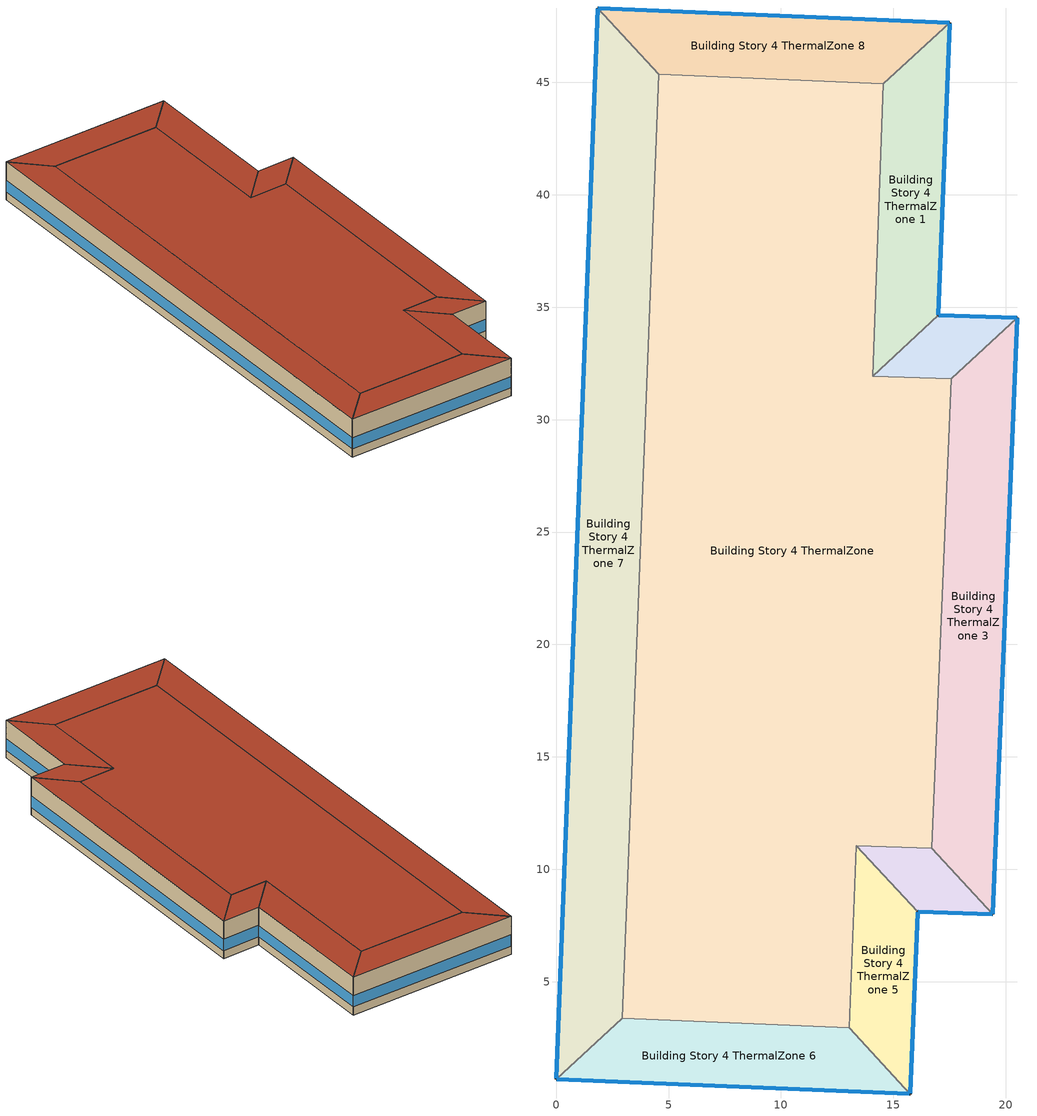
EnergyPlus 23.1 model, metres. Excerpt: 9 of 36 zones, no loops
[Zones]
Building Story 4 ThermalZone
 floor adiabatic (Typical Interior Ceiling): 14.56,44.93 14.07,31.92 17.59,31.82 16.71,10.93 13.36,11.04 13.03,2.94 2.94,3.38 4.55,45.37 z10.8
 wall adiabatic (Typical Interior Wall): 14.07,31.92 14.56,44.93 4.55,45.37 2.94,3.38 13.03,2.94 13.36,11.04 16.71,10.93 17.59,31.82 14.07,31.92 z10.8:14.4
 roof outside (Typical IEAD Roof R-31.25): 4.55,45.37 2.94,3.38 13.03,2.94 13.36,11.04 16.71,10.93 17.59,31.82 14.07,31.92 14.56,44.93 z14.4
Building Story 4 ThermalZone 1
 floor adiabatic (Typical Interior Ceiling): 17.5,47.64 17,34.65 14.07,31.92 14.56,44.93 z10.8
 wall outside (Typical Insulated Steel Framed Exterior Wall R-20.41): 17,34.65 17.5,47.64 z10.8:14.4
 wall adiabatic (Typical Interior Wall): 17.5,47.64 14.56,44.93 14.07,31.92 17,34.65 z10.8:14.4
 window (U 0.48 SHGC 0.40 Dbl Ref-D Clr 6mm/13mm): 17,34.68 17.5,47.62 z11.56:12.65
 roof outside (Typical IEAD Roof R-31.25): 14.56,44.93 14.07,31.92 17,34.65 17.5,47.64 z14.4
Building Story 4 ThermalZone 2
 floor adiabatic (Typical Interior Ceiling): 17,34.65 20.52,34.54 17.59,31.82 14.07,31.92 z10.8
 wall outside (Typical Insulated Steel Framed Exterior Wall R-20.41): 20.52,34.54 17,34.65 z10.8:14.4
 wall adiabatic (Typical Interior Wall): 17,34.65 14.07,31.92 17.59,31.82 20.52,34.54 z10.8:14.4
 window (U 0.48 SHGC 0.40 Dbl Ref-D Clr 6mm/13mm): 20.49,34.54 17.02,34.65 z11.56:12.66
 roof outside (Typical IEAD Roof R-31.25): 14.07,31.92 17.59,31.82 20.52,34.54 17,34.65 z14.4
Building Story 4 ThermalZone 3
 floor adiabatic (Typical Interior Ceiling): 20.52,34.54 19.43,8 16.71,10.93 17.59,31.82 z10.8
 wall outside (Typical Insulated Steel Framed Exterior Wall R-20.41): 19.43,8 20.52,34.54 z10.8:14.4
 wall adiabatic (Typical Interior Wall): 20.52,34.54 17.59,31.82 16.71,10.93 19.43,8 z10.8:14.4
 window (U 0.48 SHGC 0.40 Dbl Ref-D Clr 6mm/13mm): 19.43,8.02 20.51,34.51 z11.56:12.64
 roof outside (Typical IEAD Roof R-31.25): 17.59,31.82 16.71,10.93 19.43,8 20.52,34.54 z14.4
Building Story 4 ThermalZone 4
 floor adiabatic (Typical Interior Ceiling): 19.43,8 16.08,8.11 13.36,11.04 16.71,10.93 z10.8
 wall outside (Typical Insulated Steel Framed Exterior Wall R-20.41): 16.08,8.11 19.43,8 z10.8:14.4
 wall adiabatic (Typical Interior Wall): 19.43,8 16.71,10.93 13.36,11.04 16.08,8.11 z10.8:14.4
 window (U 0.48 SHGC 0.40 Dbl Ref-D Clr 6mm/13mm): 16.1,8.11 19.4,8 z11.56:12.66
 roof outside (Typical IEAD Roof R-31.25): 16.71,10.93 13.36,11.04 16.08,8.11 19.43,8 z14.4
Building Story 4 ThermalZone 5
 floor adiabatic (Typical Interior Ceiling): 16.08,8.11 15.74,0 13.03,2.94 13.36,11.04 z10.8
 wall outside (Typical Insulated Steel Framed Exterior Wall R-20.41): 15.74,0 16.08,8.11 z10.8:14.4
 wall adiabatic (Typical Interior Wall): 16.08,8.11 13.36,11.04 13.03,2.94 15.74,0 z10.8:14.4
 window (U 0.48 SHGC 0.40 Dbl Ref-D Clr 6mm/13mm): 15.74,0.03 16.08,8.08 z11.56:12.65
 roof outside (Typical IEAD Roof R-31.25): 13.36,11.04 13.03,2.94 15.74,0 16.08,8.11 z14.4
Building Story 4 ThermalZone 6
 floor adiabatic (Typical Interior Ceiling): 15.74,0 0,0.67 2.94,3.38 13.03,2.94 z10.8
 wall outside (Typical Insulated Steel Framed Exterior Wall R-20.41): 0,0.67 15.74,0 z10.8:14.4
 wall adiabatic (Typical Interior Wall): 15.74,0 13.03,2.94 2.94,3.38 0,0.67 z10.8:14.4
 window (U 0.48 SHGC 0.40 Dbl Ref-D Clr 6mm/13mm): 0.03,0.67 15.72,0 z11.56:12.65
 roof outside (Typical IEAD Roof R-31.25): 13.03,2.94 2.94,3.38 0,0.67 15.74,0 z14.4
Building Story 4 ThermalZone 7
 floor adiabatic (Typical Interior Ceiling): 0,0.67 1.84,48.31 4.55,45.37 2.94,3.38 z10.8
 wall outside (Typical Insulated Steel Framed Exterior Wall R-20.41): 1.84,48.31 0,0.67 z10.8:14.4
 wall adiabatic (Typical Interior Wall): 0,0.67 2.94,3.38 4.55,45.37 1.84,48.31 z10.8:14.4
 window (U 0.48 SHGC 0.40 Dbl Ref-D Clr 6mm/13mm): 1.84,48.29 0,0.69 z11.56:12.64
 roof outside (Typical IEAD Roof R-31.25): 2.94,3.38 4.55,45.37 1.84,48.31 0,0.67 z14.4
Building Story 4 ThermalZone 8
 floor adiabatic (Typical Interior Ceiling): 1.84,48.31 17.5,47.64 14.56,44.93 4.55,45.37 z10.8
 wall outside (Typical Insulated Steel Framed Exterior Wall R-20.41): 17.5,47.64 1.84,48.31 z10.8:14.4
 wall adiabatic (Typical Interior Wall): 1.84,48.31 4.55,45.37 14.56,44.93 17.5,47.64 z10.8:14.4
 window (U 0.48 SHGC 0.40 Dbl Ref-D Clr 6mm/13mm): 17.48,47.65 1.87,48.31 z11.56:12.65
 roof outside (Typical IEAD Roof R-31.25): 4.55,45.37 14.56,44.93 17.5,47.64 1.84,48.31 z14.4
[Building]
bld_35: Terrain=City
[Site:Location]
Laramie General Brees Field_WY_USA: Latitude {deg}=41.3121; Longitude {deg}=-105.584; Time Zone {hr}=-7; Elevation {m}=2215
[Site:GroundTemperature:FCfactorMethod]
8.6, 2.8, -4.1, -8.8, -2.2, 0.3, 6.7, 10.1, 16.5, 20.6, 19.2, 14.7
[Site:WaterMainsTemperature]
Calculation Method=Correlation; Annual Average Outdoor Air Temperature {C}=8.96667; Maximum Difference In Monthly Average Outdoor Air Temperatures {deltaC}=26.2
[SizingPeriod:DesignDay] Day of Month=21; Dry-Bulb Temperature Range Modifier Type=DefaultMultipliers; Humidity Condition Type=Wetbulb; Barometric Pressure {Pa}=98769; Rain Indicator=No; Snow Indicator=No; Daylight Saving Time Indicator=No; Begin Environment Reset Mode=FullResetAtBeginEnvironment
Name | Month | Day Type | Maximum Dry-Bulb Temperature {C} | Daily Dry-Bulb Temperature Range {deltaC} | Wetbulb or DewPoint at Maximum Dry-Bulb {C} | Wind Speed {m/s} | Wind Direction {deg} | Solar Model Indicator | ASHRAE Clear Sky Optical Depth for Beam Irradiance (taub) | ASHRAE Clear Sky Optical Depth for Diffuse Irradiance (taud) | Sky Clearness
Buffalo Niagara Intl Ap Ann Clg .4% Condns DB=>MWB 1 | 7 | SummerDesignDay | 30.3 | 9.3 | 21.8 | 5.7 | 240 | ASHRAETau | 0.462 | 2.001
Buffalo Niagara Intl Ap Ann Clg .4% Condns WB=>MDB 1 | 7 | SummerDesignDay | 27.8 | 9.3 | 23.8 | 5.7 | 240 | ASHRAETau | 0.462 | 2.001
Buffalo Niagara Intl Ap Ann Htg 99.6% Condns DB 1 | 1 | WinterDesignDay | -16.3 | 0 | -16.3 | 5.1 | 270 | ASHRAEClearSky |  |  | 0
[Material] Thermal Absorptance=0.9; Solar Absorptance=0.7
Name | Roughness | Thickness {m} | Conductivity {W/m-K} | Density {kg/m3} | Specific Heat {J/kg-K} | Visible Absorptance
100mm Normalweight concrete floor | MediumRough | 0.1016 | 2.31045 | 2322 | 832.557 | 0.7
25mm Stucco | Smooth | 0.0254 | 0.72 | 1856 | 840 | 0.7
5/8 in. Gypsum Board | MediumSmooth | 0.0159 | 0.16 | 800 | 1090 | 0.7
G01 13mm gypsum board | Smooth | 0.0127 | 0.160031 | 800.001 | 1090.73 | 0.5
Metal Roof Surface | Smooth | 0.0008 | 45.28 | 7824 | 500 | 0.7
Roof Membrane | VeryRough | 0.0095 | 0.16 | 1121.29 | 1460 | 0.7
Std Wood 6inch 1; Std Wood 6inch 2 | MediumSmooth | 0.15 | 0.12 | 540 | 1210 | 0.7
[Material:NoMass] Roughness=Smooth; Thermal Absorptance=0.9; Solar Absorptance=0.7
Name | Thermal Resistance {m2-K/W} | Visible Absorptance
CP02 CARPET PAD | 0.21648 | 0.8
Typical Insulation R-18.23 | 3.21036 | 0.7
Typical Insulation R-30.13 | 5.30668 | 0.7
[WindowMaterial:Gas]
AIR 13MM: Gas Type=Air; Thickness {m}=0.0127
[WindowMaterial:Glazing] Optical Data Type=SpectralAverage; Thickness {m}=0.006; Infrared Transmittance at Normal Incidence=0; Front Side Infrared Hemispherical Emissivity=0.84; Conductivity {W/m-K}=0.9; Dirt Correction Factor for Solar and Visible Transmittance=1; Solar Diffusing=No
Name | Solar Transmittance at Normal Incidence | Front Side Solar Reflectance at Normal Incidence | Back Side Solar Reflectance at Normal Incidence | Visible Transmittance at Normal Incidence | Front Side Visible Reflectance at Normal Incidence | Back Side Visible Reflectance at Normal Incidence | Back Side Infrared Hemispherical Emissivity
CLEAR 6MM | 0.775 | 0.071 | 0.071 | 0.881 | 0.08 | 0.08 | 0.84
REF D CLEAR 6MM | 0.429 | 0.308 | 0.379 | 0.334 | 0.453 | 0.505 | 0.82
[Construction]
InteriorFurnishings 1: Std Wood 6inch 1
InteriorFurnishings 2: Std Wood 6inch 2
Typical IEAD Roof R-31.25: Roof Membrane, Typical Insulation R-30.13, Metal Roof Surface
Typical Insulated Steel Framed Exterior Wall R-20.41: 25mm Stucco, 5/8 in. Gypsum Board, Typical Insulation R-18.23, 5/8 in. Gypsum Board
Typical Interior Ceiling: CP02 CARPET PAD, 100mm Normalweight concrete floor
Typical Interior Wall: G01 13mm gypsum board, G01 13mm gypsum board
U 0.48 SHGC 0.40 Dbl Ref-D Clr 6mm/13mm: REF D CLEAR 6MM, AIR 13MM, CLEAR 6MM
[Zone] Multiplier=1; Part of Total Floor Area=Yes
Building Story 4 ThermalZone; Building Story 4 ThermalZone 1; Building Story 4 ThermalZone 2; Building Story 4 ThermalZone 3; Building Story 4 ThermalZone 4; Building Story 4 ThermalZone 5; Building Story 4 ThermalZone 6; Building Story 4 ThermalZone 7; Building Story 4 ThermalZone 8
[Space] Space Type=Story Top Blended Space Type
Name | Zone
Building Story 4 Space | Building Story 4 ThermalZone
Building Story 4 Space 1 | Building Story 4 ThermalZone 1
Building Story 4 Space 2 | Building Story 4 ThermalZone 2
Building Story 4 Space 3 | Building Story 4 ThermalZone 3
Building Story 4 Space 4 | Building Story 4 ThermalZone 4
Building Story 4 Space 5 | Building Story 4 ThermalZone 5
Building Story 4 Space 6 | Building Story 4 ThermalZone 6
Building Story 4 Space 7 | Building Story 4 ThermalZone 7
Building Story 4 Space 8 | Building Story 4 ThermalZone 8
[SpaceList]
Story Top Blended Space Type: Building Story 4 Space 2, Building Story 4 Space 7, Building Story 4 Space 4, Building Story 4 Space 6, Building Story 4 Space 3, Building Story 4 Space, Building Story 4 Space 1, Building Story 4 Space 5, Building Story 4 Space 8
[InternalMass]
Name | Construction | Zone or ZoneList | Space or SpaceList | Surface Area {m2}
Building Story 4 Space 2 Office WholeBuilding - Lg Office A  - Story Top Mass; Building Story 4 Space 2 Office WholeBuilding - Lg Office C  - Story Top Mass | InteriorFurnishings 1 | Building Story 4 ThermalZone 2 | Building Story 4 Space 2 | 2.83952
Building Story 4 Space 7 Office WholeBuilding - Lg Office A  - Story Top Mass; Building Story 4 Space 7 Office WholeBuilding - Lg Office C  - Story Top Mass | InteriorFurnishings 1 | Building Story 4 ThermalZone 7 | Building Story 4 Space 7 | 36.377
Building Story 4 Space 4 Office WholeBuilding - Lg Office A  - Story Top Mass; Building Story 4 Space 4 Office WholeBuilding - Lg Office C  - Story Top Mass | InteriorFurnishings 1 | Building Story 4 ThermalZone 4 | Building Story 4 Space 4 | 2.72874
Building Story 4 Space 6 Office WholeBuilding - Lg Office A  - Story Top Mass; Building Story 4 Space 6 Office WholeBuilding - Lg Office C  - Story Top Mass | InteriorFurnishings 1 | Building Story 4 ThermalZone 6 | Building Story 4 Space 6 | 10.4945
Building Story 4 Space 3 Office WholeBuilding - Lg Office A  - Story Top Mass; Building Story 4 Space 3 Office WholeBuilding - Lg Office C  - Story Top Mass | InteriorFurnishings 1 | Building Story 4 ThermalZone 3 | Building Story 4 Space 3 | 19.2445
Building Story 4 Space Office WholeBuilding - Lg Office A  - Story Top Mass; Building Story 4 Space Office WholeBuilding - Lg Office C  - Story Top Mass | InteriorFurnishings 1 | Building Story 4 ThermalZone | Building Story 4 Space | 141.837
Building Story 4 Space 1 Office WholeBuilding - Lg Office A  - Story Top Mass; Building Story 4 Space 1 Office WholeBuilding - Lg Office C  - Story Top Mass | InteriorFurnishings 1 | Building Story 4 ThermalZone 1 | Building Story 4 Space 1 | 10.5514
Building Story 4 Space 5 Office WholeBuilding - Lg Office A  - Story Top Mass; Building Story 4 Space 5 Office WholeBuilding - Lg Office C  - Story Top Mass | InteriorFurnishings 1 | Building Story 4 ThermalZone 5 | Building Story 4 Space 5 | 6.58268
Building Story 4 Space 8 Office WholeBuilding - Lg Office A  - Story Top Mass; Building Story 4 Space 8 Office WholeBuilding - Lg Office C  - Story Top Mass | InteriorFurnishings 1 | Building Story 4 ThermalZone 8 | Building Story 4 Space 8 | 10.4181
Building Story 4 Space 2 Office WholeBuilding - Lg Office A end_a - Story Top Mass; Building Story 4 Space 2 Office WholeBuilding - Lg Office A end_b - Story Top Mass; Building Story 4 Space 2 Office WholeBuilding - Lg Office C end_a - Story Top Mass; Building Story 4 Space 2 Office WholeBuilding - Lg Office C end_b - Story Top Mass | InteriorFurnishings 1 | Building Story 4 ThermalZone 2 | Building Story 4 Space 2 | 0.492288
Building Story 4 Space 7 Office WholeBuilding - Lg Office A end_a - Story Top Mass; Building Story 4 Space 7 Office WholeBuilding - Lg Office A end_b - Story Top Mass; Building Story 4 Space 7 Office WholeBuilding - Lg Office C end_a - Story Top Mass; Building Story 4 Space 7 Office WholeBuilding - Lg Office C end_b - Story Top Mass | InteriorFurnishings 1 | Building Story 4 ThermalZone 7 | Building Story 4 Space 7 | 6.30669
Building Story 4 Space 4 Office WholeBuilding - Lg Office A end_a - Story Top Mass; Building Story 4 Space 4 Office WholeBuilding - Lg Office A end_b - Story Top Mass; Building Story 4 Space 4 Office WholeBuilding - Lg Office C end_a - Story Top Mass; Building Story 4 Space 4 Office WholeBuilding - Lg Office C end_b - Story Top Mass | InteriorFurnishings 1 | Building Story 4 ThermalZone 4 | Building Story 4 Space 4 | 0.473082
Building Story 4 Space 6 Office WholeBuilding - Lg Office A end_a - Story Top Mass; Building Story 4 Space 6 Office WholeBuilding - Lg Office A end_b - Story Top Mass; Building Story 4 Space 6 Office WholeBuilding - Lg Office C end_a - Story Top Mass; Building Story 4 Space 6 Office WholeBuilding - Lg Office C end_b - Story Top Mass | InteriorFurnishings 1 | Building Story 4 ThermalZone 6 | Building Story 4 Space 6 | 1.81943
Building Story 4 Space 3 Office WholeBuilding - Lg Office A end_a - Story Top Mass; Building Story 4 Space 3 Office WholeBuilding - Lg Office A end_b - Story Top Mass; Building Story 4 Space 3 Office WholeBuilding - Lg Office C end_a - Story Top Mass; Building Story 4 Space 3 Office WholeBuilding - Lg Office C end_b - Story Top Mass | InteriorFurnishings 1 | Building Story 4 ThermalZone 3 | Building Story 4 Space 3 | 3.33642
Building Story 4 Space Office WholeBuilding - Lg Office A end_a - Story Top Mass; Building Story 4 Space Office WholeBuilding - Lg Office A end_b - Story Top Mass; Building Story 4 Space Office WholeBuilding - Lg Office C end_a - Story Top Mass; Building Story 4 Space Office WholeBuilding - Lg Office C end_b - Story Top Mass | InteriorFurnishings 1 | Building Story 4 ThermalZone | Building Story 4 Space | 24.5902
Building Story 4 Space 1 Office WholeBuilding - Lg Office A end_a - Story Top Mass; Building Story 4 Space 1 Office WholeBuilding - Lg Office A end_b - Story Top Mass; Building Story 4 Space 1 Office WholeBuilding - Lg Office C end_a - Story Top Mass; Building Story 4 Space 1 Office WholeBuilding - Lg Office C end_b - Story Top Mass | InteriorFurnishings 1 | Building Story 4 ThermalZone 1 | Building Story 4 Space 1 | 1.8293
Building Story 4 Space 5 Office WholeBuilding - Lg Office A end_a - Story Top Mass; Building Story 4 Space 5 Office WholeBuilding - Lg Office A end_b - Story Top Mass; Building Story 4 Space 5 Office WholeBuilding - Lg Office C end_a - Story Top Mass; Building Story 4 Space 5 Office WholeBuilding - Lg Office C end_b - Story Top Mass | InteriorFurnishings 1 | Building Story 4 ThermalZone 5 | Building Story 4 Space 5 | 1.14124
Building Story 4 Space 8 Office WholeBuilding - Lg Office A end_a - Story Top Mass; Building Story 4 Space 8 Office WholeBuilding - Lg Office A end_b - Story Top Mass; Building Story 4 Space 8 Office WholeBuilding - Lg Office C end_a - Story Top Mass; Building Story 4 Space 8 Office WholeBuilding - Lg Office C end_b - Story Top Mass | InteriorFurnishings 1 | Building Story 4 ThermalZone 8 | Building Story 4 Space 8 | 1.80619
Building Story 4 Space 2 Office WholeBuilding - Lg Office B  - Story Top Mass | InteriorFurnishings 1 | Building Story 4 ThermalZone 2 | Building Story 4 Space 2 | 9.02589
Building Story 4 Space 7 Office WholeBuilding - Lg Office B  - Story Top Mass | InteriorFurnishings 1 | Building Story 4 ThermalZone 7 | Building Story 4 Space 7 | 115.63
Building Story 4 Space 4 Office WholeBuilding - Lg Office B  - Story Top Mass | InteriorFurnishings 1 | Building Story 4 ThermalZone 4 | Building Story 4 Space 4 | 8.67377
Building Story 4 Space 6 Office WholeBuilding - Lg Office B  - Story Top Mass | InteriorFurnishings 1 | Building Story 4 ThermalZone 6 | Building Story 4 Space 6 | 33.3585
Building Story 4 Space 3 Office WholeBuilding - Lg Office B  - Story Top Mass | InteriorFurnishings 1 | Building Story 4 ThermalZone 3 | Building Story 4 Space 3 | 61.1719
Building Story 4 Space Office WholeBuilding - Lg Office B  - Story Top Mass | InteriorFurnishings 1 | Building Story 4 ThermalZone | Building Story 4 Space | 450.851
Building Story 4 Space 1 Office WholeBuilding - Lg Office B  - Story Top Mass | InteriorFurnishings 1 | Building Story 4 ThermalZone 1 | Building Story 4 Space 1 | 33.5394
Building Story 4 Space 5 Office WholeBuilding - Lg Office B  - Story Top Mass | InteriorFurnishings 1 | Building Story 4 ThermalZone 5 | Building Story 4 Space 5 | 20.9242
Building Story 4 Space 8 Office WholeBuilding - Lg Office B  - Story Top Mass | InteriorFurnishings 1 | Building Story 4 ThermalZone 8 | Building Story 4 Space 8 | 33.1157
Building Story 4 Space 2 Office WholeBuilding - Lg Office B end_a - Story Top Mass; Building Story 4 Space 2 Office WholeBuilding - Lg Office B end_b - Story Top Mass | InteriorFurnishings 1 | Building Story 4 ThermalZone 2 | Building Story 4 Space 2 | 1.56482
Building Story 4 Space 7 Office WholeBuilding - Lg Office B end_a - Story Top Mass; Building Story 4 Space 7 Office WholeBuilding - Lg Office B end_b - Story Top Mass | InteriorFurnishings 1 | Building Story 4 ThermalZone 7 | Building Story 4 Space 7 | 20.0469
Building Story 4 Space 4 Office WholeBuilding - Lg Office B end_a - Story Top Mass; Building Story 4 Space 4 Office WholeBuilding - Lg Office B end_b - Story Top Mass | InteriorFurnishings 1 | Building Story 4 ThermalZone 4 | Building Story 4 Space 4 | 1.50377
Building Story 4 Space 6 Office WholeBuilding - Lg Office B end_a - Story Top Mass; Building Story 4 Space 6 Office WholeBuilding - Lg Office B end_b - Story Top Mass | InteriorFurnishings 1 | Building Story 4 ThermalZone 6 | Building Story 4 Space 6 | 5.78337
Building Story 4 Space 3 Office WholeBuilding - Lg Office B end_a - Story Top Mass; Building Story 4 Space 3 Office WholeBuilding - Lg Office B end_b - Story Top Mass | InteriorFurnishings 1 | Building Story 4 ThermalZone 3 | Building Story 4 Space 3 | 10.6054
Building Story 4 Space Office WholeBuilding - Lg Office B end_a - Story Top Mass; Building Story 4 Space Office WholeBuilding - Lg Office B end_b - Story Top Mass | InteriorFurnishings 1 | Building Story 4 ThermalZone | Building Story 4 Space | 78.1642
Building Story 4 Space 1 Office WholeBuilding - Lg Office B end_a - Story Top Mass; Building Story 4 Space 1 Office WholeBuilding - Lg Office B end_b - Story Top Mass | InteriorFurnishings 1 | Building Story 4 ThermalZone 1 | Building Story 4 Space 1 | 5.81473
Building Story 4 Space 5 Office WholeBuilding - Lg Office B end_a - Story Top Mass; Building Story 4 Space 5 Office WholeBuilding - Lg Office B end_b - Story Top Mass | InteriorFurnishings 1 | Building Story 4 ThermalZone 5 | Building Story 4 Space 5 | 3.62763
Building Story 4 Space 8 Office WholeBuilding - Lg Office B end_a - Story Top Mass; Building Story 4 Space 8 Office WholeBuilding - Lg Office B end_b - Story Top Mass | InteriorFurnishings 1 | Building Story 4 ThermalZone 8 | Building Story 4 Space 8 | 5.74127
Building Story 4 Space Mass | InteriorFurnishings 2 | Building Story 4 ThermalZone | Building Story 4 Space | 989.214
Building Story 4 Space 1 Mass | InteriorFurnishings 2 | Building Story 4 ThermalZone 1 | Building Story 4 Space 1 | 73.5888
Building Story 4 Space 2 Mass | InteriorFurnishings 2 | Building Story 4 ThermalZone 2 | Building Story 4 Space 2 | 19.8037
Building Story 4 Space 3 Mass | InteriorFurnishings 2 | Building Story 4 ThermalZone 3 | Building Story 4 Space 3 | 134.217
Building Story 4 Space 4 Mass | InteriorFurnishings 2 | Building Story 4 ThermalZone 4 | Building Story 4 Space 4 | 19.0311
Building Story 4 Space 5 Mass | InteriorFurnishings 2 | Building Story 4 ThermalZone 5 | Building Story 4 Space 5 | 45.9097
Building Story 4 Space 6 Mass | InteriorFurnishings 2 | Building Story 4 ThermalZone 6 | Building Story 4 Space 6 | 73.1919
Building Story 4 Space 7 Mass | InteriorFurnishings 2 | Building Story 4 ThermalZone 7 | Building Story 4 Space 7 | 253.705
Building Story 4 Space 8 Mass | InteriorFurnishings 2 | Building Story 4 ThermalZone 8 | Building Story 4 Space 8 | 72.6592
[Lights]
Office WholeBuilding - Lg Office Lights 2: Zone or ZoneList or Space or SpaceList=Story Top Blended Space Type; Schedule=OfficeLarge BLDG_LIGHT_SCH_2013; Design Level Calculation Method=Watts/Area; Watts per Zone Floor Area {W/m2}=8.82641; Return Air Fraction=0; Fraction Radiant=0.7; Fraction Visible=0.2; Fraction Replaceable=1
[People]
Office WholeBuilding - Lg Office People 2: Zone or ZoneList or Space or SpaceList=Story Top Blended Space Type; Number of People Schedule=OfficeLarge BLDG_OCC_SCH; Number of People Calculation Method=People/Area; People per Floor Area {person/m2}=0.0538196; Fraction Radiant=0.3; Activity Level Schedule=OfficeLarge ACTIVITY_SCH; Enable ASHRAE 55 Comfort Warnings=Yes; Mean Radiant Temperature Calculation Type=ZoneAveraged; Work Efficiency Schedule=Work Efficiency Schedule; Clothing Insulation Schedule=Clothing Schedule; Air Velocity Schedule=Air Velocity Schedule; Thermal Comfort Model 1 Type=Fanger
[ElectricEquipment]
Office WholeBuilding - Lg Office Elec Equip 2: Zone or ZoneList or Space or SpaceList=Story Top Blended Space Type; Schedule=OfficeLarge BLDG_EQUIP_SCH; Design Level Calculation Method=Watts/Area; Watts per Zone Floor Area {W/m2}=8.07007; Fraction Latent=0; Fraction Radiant=0.5; Fraction Lost=0
[ZoneInfiltration:DesignFlowRate] Zone or ZoneList or Space or SpaceList=Story Top Blended Space Type; Schedule=Always On Discrete; Design Flow Rate Calculation Method=Flow/ExteriorArea; Constant Term Coefficient=0; Temperature Term Coefficient=0; Velocity Term Coefficient=0.224; Velocity Squared Term Coefficient=0
Name | Flow Rate per Exterior Surface Area {m3/s-m2}
Office WholeBuilding - Lg Office A  - Story Top Infiltration; Office WholeBuilding - Lg Office C  - Story Top Infiltration | 3.8097e-05
Office WholeBuilding - Lg Office A end_a - Story Top Infiltration; Office WholeBuilding - Lg Office A end_b - Story Top Infiltration; Office WholeBuilding - Lg Office C end_a - Story Top Infiltration; Office WholeBuilding - Lg Office C end_b - Story Top Infiltration | 1.32098e-05
Office WholeBuilding - Lg Office B end_a - Story Top Infiltration; Office WholeBuilding - Lg Office B end_b - Story Top Infiltration | 2.09947e-05
[Daylighting:Controls] Lighting Control Type=Stepped; Minimum Input Power Fraction for Continuous or ContinuousOff Dimming Control=0.3; Minimum Light Output Fraction for Continuous or ContinuousOff Dimming Control=0.2; Number of Stepped Control Steps=3; Probability Lighting will be Reset When Needed in Manual Stepped Control=1; Glare Calculation Azimuth Angle of View Direction Clockwise from Zone y-Axis {deg}=-0; Maximum Allowable Discomfort Glare Index=22; Illuminance Setpoint at Reference Point 1 {lux}=377; Illuminance Setpoint at Reference Point 2 {lux}=377
Name | Zone or Space | Glare Calculation Daylighting Reference Point | Daylighting Reference Point 1 | Fraction of Lights Controlled by Reference Point 1 | Daylighting Reference Point 2 | Fraction of Lights Controlled by Reference Point 2
Building Story 4 ThermalZone 1 DaylightingControls | Building Story 4 ThermalZone 1 | Building Story 4 Space 1 Daylt Sensor 1 | Building Story 4 Space 1 Daylt Sensor 1 | 0.436 | Building Story 4 Space 1 Daylt Sensor 2 | 0.099
Building Story 4 ThermalZone 3 DaylightingControls | Building Story 4 ThermalZone 3 | Building Story 4 Space 3 Daylt Sensor 1 | Building Story 4 Space 3 Daylt Sensor 1 | 0.462 | Building Story 4 Space 3 Daylt Sensor 2 | 0.103
Building Story 4 ThermalZone 6 DaylightingControls | Building Story 4 ThermalZone 6 | Building Story 4 Space 6 Daylt Sensor 1 | Building Story 4 Space 6 Daylt Sensor 1 | 0.477 | Building Story 4 Space 6 Daylt Sensor 2 | 0.095
Building Story 4 ThermalZone 7 DaylightingControls | Building Story 4 ThermalZone 7 | Building Story 4 Space 7 Daylt Sensor 1 | Building Story 4 Space 7 Daylt Sensor 1 | 0.453 | Building Story 4 Space 7 Daylt Sensor 2 | 0.107
Building Story 4 ThermalZone 8 DaylightingControls | Building Story 4 ThermalZone 8 | Building Story 4 Space 8 Daylt Sensor 1 | Building Story 4 Space 8 Daylt Sensor 1 | 0.478 | Building Story 4 Space 8 Daylt Sensor 2 | 0.095
[AvailabilityManager:NightCycle] Applicability Schedule=Always On Discrete; Control Type=CycleOnAny; Thermostat Tolerance {deltaC}=1.9999; Cycling Run Time Control Type=Thermostat; Cycling Run Time {s}=1800
Name | Fan Schedule
Availability Manager Night Cycle 1 | 9 Zone PVAV Occ Sch
Availability Manager Night Cycle 2 | 9 Zone PVAV 1 Occ Sch
Availability Manager Night Cycle 3 | 9 Zone PVAV 2 Occ Sch
Availability Manager Night Cycle 4 | 9 Zone PVAV 3 Occ Sch
[AvailabilityManager:Scheduled] Schedule=Always On Discrete
9 Zone PVAV OA System Availability Manager; 9 Zone PVAV 1 OA System Availability Manager; 9 Zone PVAV 2 OA System Availability Manager; 9 Zone PVAV 3 OA System Availability Manager
[Exterior:Lights] Control Option=AstronomicalClock
Name | Schedule | Design Level {W}
Building Facades | Schedule Ruleset 1 | 582.6
Main Entries | Schedule Ruleset 2 | 240
Other Doors | Schedule Ruleset 2 | 164.371
Parking Areas and Drives | Schedule Ruleset 2 | 3458.07
[EnergyManagementSystem:Sensor]
Name | Output:Variable or Output:Meter Index Key | Output:Variable or Output:Meter
Ele_Sen | Whole Building | Facility Total Purchased Electricity Energy
Fut_Sen | NYSTc 2030 Future Hourly Emissions Sch | Schedule Value
His_Sen | New York 2019 Historical Hourly Emissions Sch | Schedule Value
Mains_Water_Temp_Sen | Environment | Site Mains Water Temperature
OAT | Environment | Site Outdoor Air Drybulb Temperature
[EnergyManagementSystem:Actuator] Actuated Component Control Type=Schedule Value
Name | Actuated Component Unique | Actuated Component Type
Mains_Water_Temp_Act | Mains Water Temperature | Schedule:Constant
SYS9ZonePVAVClgSch0 | SchoolSecondary CLGSETP_SCH_NO_SETBACK | Schedule:Year
SYS9ZonePVAVHtgSch0 | SchoolSecondary HTGSETP_SCH_PSZ_AC | Schedule:Year
[EnergyManagementSystem:Program]
Emissions_Calc_Prgm: SET fut_hr_val = Fut_Sen; SET his_hr_val = His_Sen; SET fut_yr_val = 92; SET his_yr_val = 583; SET elec = Ele_Sen; SET conv = 1000000 * 60 * 60; SET conv_kg_mt = 0.001; SET fut_hr = (fut_hr_val * elec / conv) * conv_kg_mt; SET his_hr = (his_hr_val * elec / conv) * conv_kg_mt; SET fut_yr = (fut_yr_val * elec / conv) * conv_kg_mt; SET his_yr = (his_yr_val * elec / conv) * conv_kg_mt; SET fut_hr_intensity = fut_hr * 1000 / 36195.469281742546; SET his_hr_intensity = his_hr * 1000 / 36195.469281742546; SET fut_yr_intensity = fut_yr * 1000 / 36195.469281742546; SET his_yr_intensity = his_yr * 1000 / 36195.469281742546
Mains_Water_Prg: SET Mains_Water_Temp_Act = Mains_Water_Temp_Sen
SYS9ZonePVAVOptimumStartProg0: IF DaylightSavings==0 && DayOfWeek>1 && Hour==5 && OAT<23.9 && OAT>1.7; SET SYS9ZonePVAVClgSch0 = 29.4; SET SYS9ZonePVAVHtgSch0 = 15.6; ELSEIF DaylightSavings==0 && DayOfWeek==1 && Hour==7 && OAT<23.9 && OAT>1.7; SET SYS9ZonePVAVClgSch0 = 29.4; SET SYS9ZonePVAVHtgSch0 = 15.6; ELSEIF DaylightSavings==1 && DayOfWeek>1 && Hour==4 && OAT<23.9 && OAT>1.7; SET SYS9ZonePVAVClgSch0 = 29.4; SET SYS9ZonePVAVHtgSch0 = 15.6; ELSEIF DaylightSavings==1 && DayOfWeek==1 && Hour==6 && OAT<23.9 && OAT>1.7; SET SYS9ZonePVAVClgSch0 = 29.4; SET SYS9ZonePVAVHtgSch0 = 15.6; ELSE; SET SYS9ZonePVAVClgSch0 = NULL; SET SYS9ZonePVAVHtgSch0 = NULL; ENDIF
[EnergyManagementSystem:ProgramCallingManager]
Emissions Calc Prgm: EndOfSystemTimestepBeforeHVACReporting; Emissions_Calc_Prgm
Mains_Water_Prg_Mgr: BeginTimestepBeforePredictor; Mains_Water_Prg
SYS9ZonePVAVOptimumStartCallingManager0: BeginTimestepBeforePredictor; SYS9ZonePVAVOptimumStartProg0
[EnergyManagementSystem:OutputVariable] Type of Data in Variable=Summed; Update Frequency=SystemTimestep; EMS Program or Subroutine=Emissions_Calc_Prgm
Name | EMS Variable | Units
Future_Annual_Electricity_Emissions | fut_yr | mt
Future_Annual_Electricity_Emissions_Intensity | fut_yr_intensity | kg/ft2
Future_Hourly_Electricity_Emissions | fut_hr | mt
Future_Hourly_Electricity_Emissions_Intensity | fut_hr_intensity | kg/ft2
Historical_Annual_Electricity_Emissions | his_yr | mt
Historical_Annual_Electricity_Emissions_Intensity | his_yr_intensity | kg/ft2
Historical_Hourly_Electricity_Emissions | his_hr | mt
Historical_Hourly_Electricity_Emissions_Intensity | his_hr_intensity | kg/ft2
[Schedule:Day:Interval]
OfficeLarge BLDG_LIGHT_SCH_2013 Default: No, 05:00, 0.05, 18:00, 0.0452801, 24:00, 0.05
OfficeLarge BLDG_LIGHT_SCH_2013 Wkdy Day: No, 05:00, 0.05, 06:00, 0.1, 07:00, 0.0905601, 08:00, 0.27168, 17:00, 0.815041, 18:00, 0.452801, 20:00, 0.27168, 22:00, 0.18112, 23:00, 0.0905601, 24:00, 0.0452801
OfficeLarge BLDG_LIGHT_SCH_2013 Sat Day: No, 06:00, 0.05, 08:00, 0.0905601, 12:00, 0.27168, 17:00, 0.13584, 19:00, 0.0452801, 24:00, 0.05
OfficeLarge BLDG_LIGHT_SCH_2013 Summer Design Day; Clothing Schedule Default Winter Clothes; 9 Zone PVAV Occ Sch Summer Design Day; 9 Zone PVAV Occ Sch Winter Design Day; 9 Zone PVAV 1 Occ Sch Summer Design Day; 9 Zone PVAV 1 Occ Sch Winter Design Day; OfficeLarge BLDG_EQUIP_SCH Summer Design Day; 9 Zone PVAV 2 Occ Sch Summer Design Day; 9 Zone PVAV 2 Occ Sch Winter Design Day; 9 Zone PVAV 3 Occ Sch Summer Design Day; 9 Zone PVAV 3 Occ Sch Winter Design Day: No, 24:00, 1
OfficeLarge BLDG_LIGHT_SCH_2013 Winter Design Day; Work Efficiency Schedule Default; 9 Zone PVAV Occ Sch Sunday; 9 Zone PVAV 1 Occ Sch Sunday; OfficeLarge BLDG_OCC_SCH Winter Design Day; OfficeLarge BLDG_EQUIP_SCH Winter Design Day; 9 Zone PVAV 2 Occ Sch Sunday; 9 Zone PVAV 3 Occ Sch Sunday: No, 24:00, 0
Air Velocity Schedule Default: No, 24:00, 0.2
SchoolSecondary HTGSETP_SCH_PSZ_AC Default; SchoolSecondary HTGSETP_SCH_PSZ_AC Summer Design Day: No, 24:00, 15.6
SchoolSecondary HTGSETP_SCH_PSZ_AC Wkdy Day: No, 06:00, 15.6, 21:00, 21, 24:00, 15.6
SchoolSecondary HTGSETP_SCH_PSZ_AC Winter Design Day: No, 24:00, 21
SchoolSecondary CLGSETP_SCH_NO_SETBACK Default; SchoolSecondary CLGSETP_SCH_NO_SETBACK Summer Design Day: No, 24:00, 24
SchoolSecondary CLGSETP_SCH_NO_SETBACK Winter Design Day: No, 24:00, 29.44
9 Zone PVAV Occ Sch Default; 9 Zone PVAV Occ Sch Tuesday; 9 Zone PVAV Occ Sch Wednesday; 9 Zone PVAV Occ Sch Thursday; 9 Zone PVAV Occ Sch Friday; 9 Zone PVAV Occ Sch Friday 2; 9 Zone PVAV Occ Sch Monday 2; 9 Zone PVAV Occ Sch Tuesday 2; 9 Zone PVAV Occ Sch Wednesday 2; 9 Zone PVAV Occ Sch Thursday 2; 9 Zone PVAV 1 Occ Sch Default: No, 08:00, 0, 21:00, 1, 24:00, 0
9 Zone PVAV Occ Sch Monday 1; 9 Zone PVAV Occ Sch Tuesday 1; 9 Zone PVAV Occ Sch Wednesday 1; 9 Zone PVAV Occ Sch Thursday 1; 9 Zone PVAV Occ Sch Friday 1: No, 08:00, 0, 19:00, 1, 24:00, 0
OfficeLarge BLDG_OCC_SCH Default: No, 06:00, 0, 18:00, 0.05, 24:00, 0
OfficeLarge BLDG_OCC_SCH Wkdy Day: No, 06:00, 0, 07:00, 0.1, 08:00, 0.2, 12:00, 0.95, 13:00, 0.5, 17:00, 0.95, 18:00, 0.3, 22:00, 0.1, 24:00, 0.05
OfficeLarge BLDG_OCC_SCH Sat Day: No, 06:00, 0, 08:00, 0.1, 12:00, 0.3, 17:00, 0.1, 19:00, 0.05, 24:00, 0
OfficeLarge BLDG_OCC_SCH Summer Design Day: No, 06:00, 0, 22:00, 1, 24:00, 0.05
OfficeLarge ACTIVITY_SCH Default; OfficeLarge ACTIVITY_SCH Summer Design Day; OfficeLarge ACTIVITY_SCH Winter Design Day: No, 24:00, 120
OfficeLarge BLDG_EQUIP_SCH Default: No, 24:00, 0.3
OfficeLarge BLDG_EQUIP_SCH Wkdy Day: No, 08:00, 0.4, 12:00, 0.9, 13:00, 0.8, 17:00, 0.9, 18:00, 0.5, 24:00, 0.4
OfficeLarge BLDG_EQUIP_SCH Sat Day: No, 06:00, 0.3, 08:00, 0.4, 12:00, 0.5, 17:00, 0.35, 24:00, 0.3
9 Zone PVAV 2 Occ Sch Default: No, 08:00, 0, 18:00, 1, 24:00, 0
9 Zone PVAV 3 Occ Sch Default: No, 07:00, 0, 18:00, 1, 24:00, 0
9 Zone PVAV 3 Occ Sch Saturday: No, 08:00, 0, 12:00, 1, 24:00, 0
Schedule Day 103: No, 06:00, 0, 24:00, 1
Schedule Day 104: No, 06:00, 0.7, 24:00, 1
[Schedule:Week:Daily]
OfficeLarge BLDG_LIGHT_SCH_2013 Week Rule - Jan1-Dec31: OfficeLarge BLDG_LIGHT_SCH_2013 Default, OfficeLarge BLDG_LIGHT_SCH_2013 Wkdy Day, OfficeLarge BLDG_LIGHT_SCH_2013 Wkdy Day, OfficeLarge BLDG_LIGHT_SCH_2013 Wkdy Day, OfficeLarge BLDG_LIGHT_SCH_2013 Wkdy Day, OfficeLarge BLDG_LIGHT_SCH_2013 Wkdy Day, OfficeLarge BLDG_LIGHT_SCH_2013 Sat Day, OfficeLarge BLDG_LIGHT_SCH_2013 Default, OfficeLarge BLDG_LIGHT_SCH_2013 Summer Design Day, OfficeLarge BLDG_LIGHT_SCH_2013 Winter Design Day, OfficeLarge BLDG_LIGHT_SCH_2013 Default, OfficeLarge BLDG_LIGHT_SCH_2013 Default
Work Efficiency Schedule Week Rule - Jan1-Dec31: Work Efficiency Schedule Default, Work Efficiency Schedule Default, Work Efficiency Schedule Default, Work Efficiency Schedule Default, Work Efficiency Schedule Default, Work Efficiency Schedule Default, Work Efficiency Schedule Default, Work Efficiency Schedule Default, Work Efficiency Schedule Default, Work Efficiency Schedule Default, Work Efficiency Schedule Default, Work Efficiency Schedule Default
Clothing Schedule Week Rule - Jan1-Dec31: Clothing Schedule Default Winter Clothes, Clothing Schedule Default Winter Clothes, Clothing Schedule Default Winter Clothes, Clothing Schedule Default Winter Clothes, Clothing Schedule Default Winter Clothes, Clothing Schedule Default Winter Clothes, Clothing Schedule Default Winter Clothes, Clothing Schedule Default Winter Clothes, Clothing Schedule Default Winter Clothes, Clothing Schedule Default Winter Clothes, Clothing Schedule Default Winter Clothes, Clothing Schedule Default Winter Clothes
Air Velocity Schedule Week Rule - Jan1-Dec31: Air Velocity Schedule Default, Air Velocity Schedule Default, Air Velocity Schedule Default, Air Velocity Schedule Default, Air Velocity Schedule Default, Air Velocity Schedule Default, Air Velocity Schedule Default, Air Velocity Schedule Default, Air Velocity Schedule Default, Air Velocity Schedule Default, Air Velocity Schedule Default, Air Velocity Schedule Default
SchoolSecondary HTGSETP_SCH_PSZ_AC Week Rule - Jan1-Dec31: SchoolSecondary HTGSETP_SCH_PSZ_AC Default, SchoolSecondary HTGSETP_SCH_PSZ_AC Wkdy Day, SchoolSecondary HTGSETP_SCH_PSZ_AC Wkdy Day, SchoolSecondary HTGSETP_SCH_PSZ_AC Wkdy Day, SchoolSecondary HTGSETP_SCH_PSZ_AC Wkdy Day, SchoolSecondary HTGSETP_SCH_PSZ_AC Wkdy Day, SchoolSecondary HTGSETP_SCH_PSZ_AC Default, SchoolSecondary HTGSETP_SCH_PSZ_AC Default, SchoolSecondary HTGSETP_SCH_PSZ_AC Summer Design Day, SchoolSecondary HTGSETP_SCH_PSZ_AC Winter Design Day, SchoolSecondary HTGSETP_SCH_PSZ_AC Default, SchoolSecondary HTGSETP_SCH_PSZ_AC Default
SchoolSecondary CLGSETP_SCH_NO_SETBACK Week Rule - Jan1-Dec31: SchoolSecondary CLGSETP_SCH_NO_SETBACK Default, SchoolSecondary CLGSETP_SCH_NO_SETBACK Default, SchoolSecondary CLGSETP_SCH_NO_SETBACK Default, SchoolSecondary CLGSETP_SCH_NO_SETBACK Default, SchoolSecondary CLGSETP_SCH_NO_SETBACK Default, SchoolSecondary CLGSETP_SCH_NO_SETBACK Default, SchoolSecondary CLGSETP_SCH_NO_SETBACK Default, SchoolSecondary CLGSETP_SCH_NO_SETBACK Default, SchoolSecondary CLGSETP_SCH_NO_SETBACK Summer Design Day, SchoolSecondary CLGSETP_SCH_NO_SETBACK Winter Design Day, SchoolSecondary CLGSETP_SCH_NO_SETBACK Default, SchoolSecondary CLGSETP_SCH_NO_SETBACK Default
9 Zone PVAV Occ Sch Week Rule - Jan1-Jul1: 9 Zone PVAV Occ Sch Sunday, 9 Zone PVAV Occ Sch Default, 9 Zone PVAV Occ Sch Tuesday, 9 Zone PVAV Occ Sch Wednesday, 9 Zone PVAV Occ Sch Thursday, 9 Zone PVAV Occ Sch Friday, 9 Zone PVAV Occ Sch Sunday, 9 Zone PVAV Occ Sch Default, 9 Zone PVAV Occ Sch Summer Design Day, 9 Zone PVAV Occ Sch Winter Design Day, 9 Zone PVAV Occ Sch Default, 9 Zone PVAV Occ Sch Default
9 Zone PVAV Occ Sch Week Rule - Jul2-Aug26: 9 Zone PVAV Occ Sch Sunday, 9 Zone PVAV Occ Sch Monday 1, 9 Zone PVAV Occ Sch Tuesday 1, 9 Zone PVAV Occ Sch Wednesday 1, 9 Zone PVAV Occ Sch Thursday 1, 9 Zone PVAV Occ Sch Friday 1, 9 Zone PVAV Occ Sch Sunday, 9 Zone PVAV Occ Sch Default, 9 Zone PVAV Occ Sch Summer Design Day, 9 Zone PVAV Occ Sch Winter Design Day, 9 Zone PVAV Occ Sch Default, 9 Zone PVAV Occ Sch Default
9 Zone PVAV Occ Sch Week Rule - Aug27-Sep2: 9 Zone PVAV Occ Sch Sunday, 9 Zone PVAV Occ Sch Monday 1, 9 Zone PVAV Occ Sch Tuesday 1, 9 Zone PVAV Occ Sch Wednesday 1, 9 Zone PVAV Occ Sch Thursday 1, 9 Zone PVAV Occ Sch Friday 2, 9 Zone PVAV Occ Sch Sunday, 9 Zone PVAV Occ Sch Default, 9 Zone PVAV Occ Sch Summer Design Day, 9 Zone PVAV Occ Sch Winter Design Day, 9 Zone PVAV Occ Sch Default, 9 Zone PVAV Occ Sch Default
9 Zone PVAV Occ Sch Week Rule - Sep3-Dec31: 9 Zone PVAV Occ Sch Sunday, 9 Zone PVAV Occ Sch Monday 2, 9 Zone PVAV Occ Sch Tuesday 2, 9 Zone PVAV Occ Sch Wednesday 2, 9 Zone PVAV Occ Sch Thursday 2, 9 Zone PVAV Occ Sch Friday 2, 9 Zone PVAV Occ Sch Sunday, 9 Zone PVAV Occ Sch Default, 9 Zone PVAV Occ Sch Summer Design Day, 9 Zone PVAV Occ Sch Winter Design Day, 9 Zone PVAV Occ Sch Default, 9 Zone PVAV Occ Sch Default
9 Zone PVAV 1 Occ Sch Week Rule - Jan1-Dec31: 9 Zone PVAV 1 Occ Sch Sunday, 9 Zone PVAV 1 Occ Sch Default, 9 Zone PVAV 1 Occ Sch Default, 9 Zone PVAV 1 Occ Sch Default, 9 Zone PVAV 1 Occ Sch Default, 9 Zone PVAV 1 Occ Sch Default, 9 Zone PVAV 1 Occ Sch Sunday, 9 Zone PVAV 1 Occ Sch Default, 9 Zone PVAV 1 Occ Sch Summer Design Day, 9 Zone PVAV 1 Occ Sch Winter Design Day, 9 Zone PVAV 1 Occ Sch Default, 9 Zone PVAV 1 Occ Sch Default
OfficeLarge BLDG_OCC_SCH Week Rule - Jan1-Dec31: OfficeLarge BLDG_OCC_SCH Default, OfficeLarge BLDG_OCC_SCH Wkdy Day, OfficeLarge BLDG_OCC_SCH Wkdy Day, OfficeLarge BLDG_OCC_SCH Wkdy Day, OfficeLarge BLDG_OCC_SCH Wkdy Day, OfficeLarge BLDG_OCC_SCH Wkdy Day, OfficeLarge BLDG_OCC_SCH Sat Day, OfficeLarge BLDG_OCC_SCH Default, OfficeLarge BLDG_OCC_SCH Summer Design Day, OfficeLarge BLDG_OCC_SCH Winter Design Day, OfficeLarge BLDG_OCC_SCH Default, OfficeLarge BLDG_OCC_SCH Default
OfficeLarge ACTIVITY_SCH Week Rule - Jan1-Dec31: OfficeLarge ACTIVITY_SCH Default, OfficeLarge ACTIVITY_SCH Default, OfficeLarge ACTIVITY_SCH Default, OfficeLarge ACTIVITY_SCH Default, OfficeLarge ACTIVITY_SCH Default, OfficeLarge ACTIVITY_SCH Default, OfficeLarge ACTIVITY_SCH Default, OfficeLarge ACTIVITY_SCH Default, OfficeLarge ACTIVITY_SCH Summer Design Day, OfficeLarge ACTIVITY_SCH Winter Design Day, OfficeLarge ACTIVITY_SCH Default, OfficeLarge ACTIVITY_SCH Default
OfficeLarge BLDG_EQUIP_SCH Week Rule - Jan1-Dec31: OfficeLarge BLDG_EQUIP_SCH Default, OfficeLarge BLDG_EQUIP_SCH Wkdy Day, OfficeLarge BLDG_EQUIP_SCH Wkdy Day, OfficeLarge BLDG_EQUIP_SCH Wkdy Day, OfficeLarge BLDG_EQUIP_SCH Wkdy Day, OfficeLarge BLDG_EQUIP_SCH Wkdy Day, OfficeLarge BLDG_EQUIP_SCH Sat Day, OfficeLarge BLDG_EQUIP_SCH Default, OfficeLarge BLDG_EQUIP_SCH Summer Design Day, OfficeLarge BLDG_EQUIP_SCH Winter Design Day, OfficeLarge BLDG_EQUIP_SCH Default, OfficeLarge BLDG_EQUIP_SCH Default
9 Zone PVAV 2 Occ Sch Week Rule - Jan1-Dec31: 9 Zone PVAV 2 Occ Sch Sunday, 9 Zone PVAV 2 Occ Sch Default, 9 Zone PVAV 2 Occ Sch Default, 9 Zone PVAV 2 Occ Sch Default, 9 Zone PVAV 2 Occ Sch Default, 9 Zone PVAV 2 Occ Sch Default, 9 Zone PVAV 2 Occ Sch Sunday, 9 Zone PVAV 2 Occ Sch Default, 9 Zone PVAV 2 Occ Sch Summer Design Day, 9 Zone PVAV 2 Occ Sch Winter Design Day, 9 Zone PVAV 2 Occ Sch Default, 9 Zone PVAV 2 Occ Sch Default
9 Zone PVAV 3 Occ Sch Week Rule - Jan1-Dec31: 9 Zone PVAV 3 Occ Sch Sunday, 9 Zone PVAV 3 Occ Sch Default, 9 Zone PVAV 3 Occ Sch Default, 9 Zone PVAV 3 Occ Sch Default, 9 Zone PVAV 3 Occ Sch Default, 9 Zone PVAV 3 Occ Sch Default, 9 Zone PVAV 3 Occ Sch Saturday, 9 Zone PVAV 3 Occ Sch Default, 9 Zone PVAV 3 Occ Sch Summer Design Day, 9 Zone PVAV 3 Occ Sch Winter Design Day, 9 Zone PVAV 3 Occ Sch Default, 9 Zone PVAV 3 Occ Sch Default
Schedule Ruleset 1 Week Rule - Jan1-Dec31: Schedule Day 103, Schedule Day 103, Schedule Day 103, Schedule Day 103, Schedule Day 103, Schedule Day 103, Schedule Day 103, Schedule Day 103, Schedule Day 103, Schedule Day 103, Schedule Day 103, Schedule Day 103
Schedule Ruleset 2 Week Rule - Jan1-Dec31: Schedule Day 104, Schedule Day 104, Schedule Day 104, Schedule Day 104, Schedule Day 104, Schedule Day 104, Schedule Day 104, Schedule Day 104, Schedule Day 104, Schedule Day 104, Schedule Day 104, Schedule Day 104
[Schedule:Year]
OfficeLarge BLDG_LIGHT_SCH_2013: OfficeLarge BLDG_LIGHT_SCH_2013 Week Rule - Jan1-Dec31, 1, 1, 12, 31
Work Efficiency Schedule: Work Efficiency Schedule Week Rule - Jan1-Dec31, 1, 1, 12, 31
Clothing Schedule: Clothing Schedule Week Rule - Jan1-Dec31, 1, 1, 12, 31
Air Velocity Schedule: Air Velocity Schedule Week Rule - Jan1-Dec31, 1, 1, 12, 31
SchoolSecondary HTGSETP_SCH_PSZ_AC: SchoolSecondary HTGSETP_SCH_PSZ_AC Week Rule - Jan1-Dec31, 1, 1, 12, 31
SchoolSecondary CLGSETP_SCH_NO_SETBACK: SchoolSecondary CLGSETP_SCH_NO_SETBACK Week Rule - Jan1-Dec31, 1, 1, 12, 31
9 Zone PVAV Occ Sch: 9 Zone PVAV Occ Sch Week Rule - Jan1-Jul1, 1, 1, 7, 1, 9 Zone PVAV Occ Sch Week Rule - Jul2-Aug26, 7, 2, 8, 26, 9 Zone PVAV Occ Sch Week Rule - Aug27-Sep2, 8, 27, 9, 2, 9 Zone PVAV Occ Sch Week Rule - Sep3-Dec31, 9, 3, 12, 31
9 Zone PVAV 1 Occ Sch: 9 Zone PVAV 1 Occ Sch Week Rule - Jan1-Dec31, 1, 1, 12, 31
OfficeLarge BLDG_OCC_SCH: OfficeLarge BLDG_OCC_SCH Week Rule - Jan1-Dec31, 1, 1, 12, 31
OfficeLarge ACTIVITY_SCH: OfficeLarge ACTIVITY_SCH Week Rule - Jan1-Dec31, 1, 1, 12, 31
OfficeLarge BLDG_EQUIP_SCH: OfficeLarge BLDG_EQUIP_SCH Week Rule - Jan1-Dec31, 1, 1, 12, 31
9 Zone PVAV 2 Occ Sch: 9 Zone PVAV 2 Occ Sch Week Rule - Jan1-Dec31, 1, 1, 12, 31
9 Zone PVAV 3 Occ Sch: 9 Zone PVAV 3 Occ Sch Week Rule - Jan1-Dec31, 1, 1, 12, 31
Schedule Ruleset 1: Schedule Ruleset 1 Week Rule - Jan1-Dec31, 1, 1, 12, 31
Schedule Ruleset 2: Schedule Ruleset 2 Week Rule - Jan1-Dec31, 1, 1, 12, 31
[Schedule:Constant]
Always On Discrete: OnOff, 1
Mains Water Temperature: Temperature, 10
[Schedule:File] File=future_hourly_co2e_2030.csv; Rows to Skip at Top=1; Number of Hours of Data=8760; Column Separator=Comma; Interpolate to Timestep=No; Minutes per Item=60; Adjust Schedule for Daylight Savings=Yes
Name | Column Number
New York 2019 Historical Hourly Emissions Sch | 9
NYSTc 2030 Future Hourly Emissions Sch | 10
